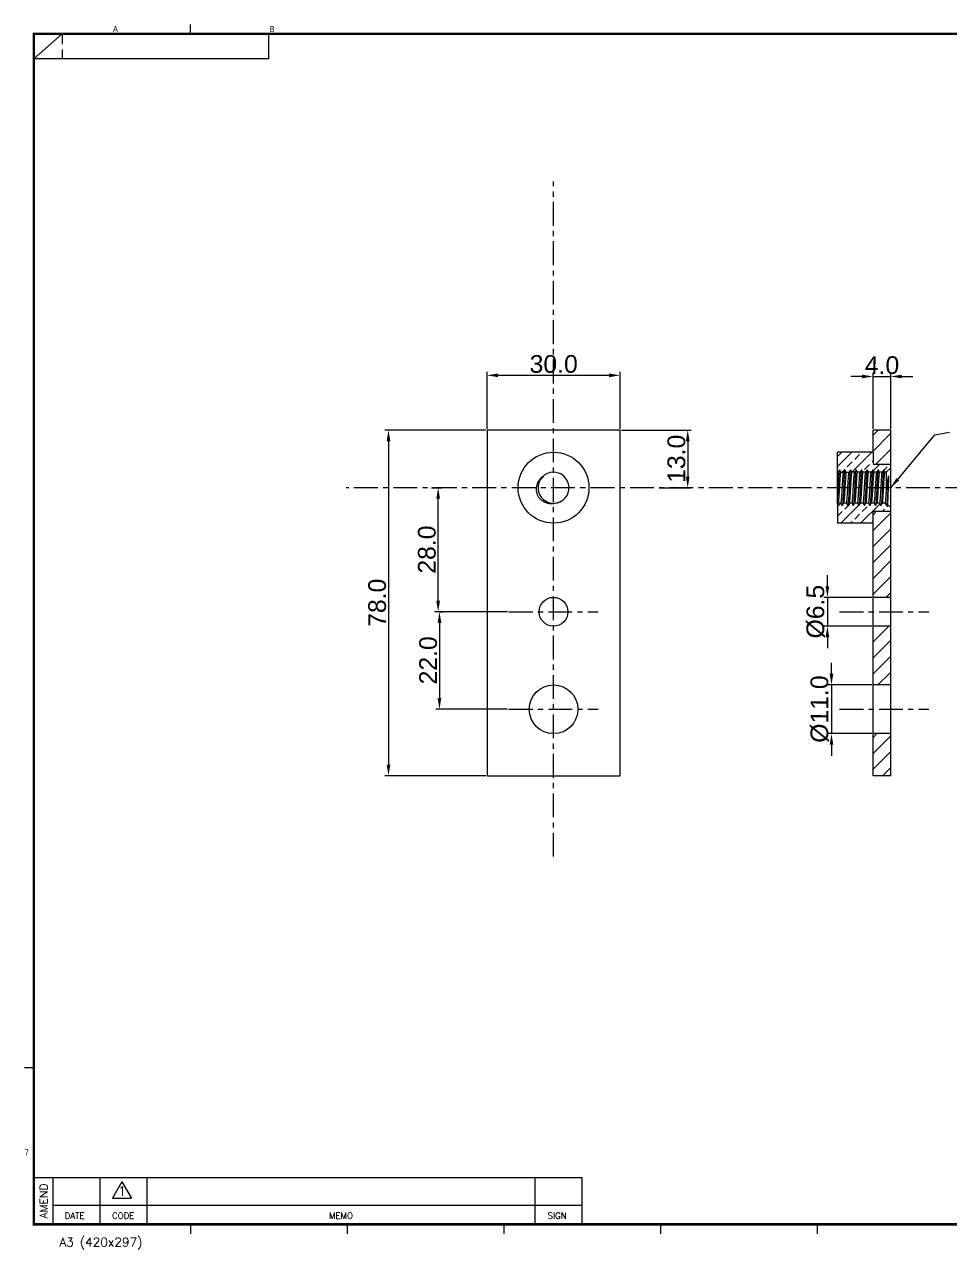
# Model space of a CAD drawing. Extents: x -425 to 6552, y -3049 to 3105.
# Drawn here: x 4865.2 to 5074.2, y -2554.1 to -2277.6 of the extents above; entities that cross this region are included whole.
import ezdxf
from ezdxf.enums import TextEntityAlignment as Align

# ---------------------------------------------------------------- set-up
doc = ezdxf.new("R2010")
doc.units = 0
doc.header["$PDMODE"] = 3
doc.header["$PDSIZE"] = 1.5
doc.linetypes.add('CENTER', pattern=[17.8, 10.75, -2.35, 2.35, -2.35])
doc.linetypes.add('HIDDEN', pattern=[3.525, 2.35, -1.175])
doc.layers.get('0').update_dxf_attribs({"linetype": 'CONTINUOUS'})
doc.layers.get('DEFPOINTS').update_dxf_attribs({"linetype": 'CONTINUOUS'})
doc.layers.add('3', color=112, linetype='CENTER')
doc.layers.add('DIM', color=1, linetype='CONTINUOUS')
doc.styles.add('OMI-1', font='arial.ttf', dxfattribs={"oblique": 1})
doc.styles.add('SIM', font='simplex')
doc.styles.get("Standard").update_dxf_attribs({"font": 'gulim.ttc', "width": 0.8, "height": 2})
doc.dimstyles.new('1', dxfattribs={"dimtxt": 4, "dimasz": 2.5, "dimexe": 0.8, "dimexo": 0.3, "dimgap": 0.5, "dimtad": 1, "dimtoh": 1, "dimdec": 1, "dimzin": 0, "dimtxsty": 'OMI-1', "dimcen": 0, "dimclrd": 256, "dimclre": 256, "dimclrt": 256, "dimazin": 3, "dimtfac": 0.8, "dimtdec": 1, "dimtix": 1, "dimtmove": 0, "dimatfit": 3, "dimtolj": 1, "dimtzin": 0})

# ---------------------------------------------------------------- blocks, each defined once
blk = doc.blocks.new('*D8402')
at = {"layer": 'DEFPOINTS', "color": 0}
for p in [(4999.57, -2356.83), (4969.57, -2369.2), (4999.57, -2369.2)]:
    blk.add_point(p, dxfattribs=at)
at = {"layer": 'DIM'}
for p, q in [((4969.57, -2368.9), (4969.57, -2356.03)), ((4972.07, -2356.83), (4997.07, -2356.83)), ((4999.57, -2368.9), (4999.57, -2356.03))]:
    blk.add_line(p, q, dxfattribs=at)
for points in [[(4972.07, -2356.42), (4972.07, -2357.25), (4969.57, -2356.83)], [(4997.07, -2357.25), (4997.07, -2356.42), (4999.57, -2356.83)]]:
    blk.add_solid(points, dxfattribs=at)
at = {"layer": 'DIM', "insert": (4984.57, -2354.29), "char_height": 4, "attachment_point": 5, "style": 'OMI-1'}
blk.add_mtext('\\A1;30.0', dxfattribs=at)
blk = doc.blocks.new('*D8403')
at = {"layer": 'DEFPOINTS', "color": 0}
for p in [(4999.57, -2369.2), (5008.08, -2382.2), (5014.85, -2382.2)]:
    blk.add_point(p, dxfattribs=at)
at = {"layer": 'DIM'}
for p, q in [((4999.87, -2369.2), (5015.65, -2369.2)), ((5014.85, -2371.7), (5014.85, -2379.7)), ((5008.38, -2382.2), (5015.65, -2382.2))]:
    blk.add_line(p, q, dxfattribs=at)
for points in [[(5015.27, -2371.7), (5014.43, -2371.7), (5014.85, -2369.2)], [(5014.43, -2379.7), (5015.27, -2379.7), (5014.85, -2382.2)]]:
    blk.add_solid(points, dxfattribs=at)
at = {"layer": 'DIM', "insert": (5012.31, -2375.7), "char_height": 4, "attachment_point": 5, "rotation": 90, "style": 'OMI-1'}
blk.add_mtext('\\A1;13.0', dxfattribs=at)
blk = doc.blocks.new('*D8404')
at = {"layer": 'DEFPOINTS', "color": 0}
for p in [(4969.57, -2369.2), (4947.32, -2447.2), (4969.57, -2447.2)]:
    blk.add_point(p, dxfattribs=at)
at = {"layer": 'DIM'}
for p, q in [((4969.27, -2369.2), (4946.52, -2369.2)), ((4947.32, -2371.7), (4947.32, -2444.7)), ((4969.27, -2447.2), (4946.52, -2447.2))]:
    blk.add_line(p, q, dxfattribs=at)
for points in [[(4947.74, -2371.7), (4946.91, -2371.7), (4947.32, -2369.2)], [(4946.91, -2444.7), (4947.74, -2444.7), (4947.32, -2447.2)]]:
    blk.add_solid(points, dxfattribs=at)
at = {"layer": 'DIM', "insert": (4944.78, -2408.2), "char_height": 4, "attachment_point": 5, "rotation": 90, "style": 'OMI-1'}
blk.add_mtext('\\A1;78.0', dxfattribs=at)
blk = doc.blocks.new('*D8405')
at = {"layer": 'DEFPOINTS', "color": 0}
for p in [(4956.76, -2382.2), (4958.53, -2382.2), (4974.51, -2410.2)]:
    blk.add_point(p, dxfattribs=at)
at = {"layer": 'DIM'}
for p, q in [((4957.06, -2382.2), (4959.33, -2382.2)), ((4958.53, -2407.7), (4958.53, -2384.7)), ((4974.21, -2410.2), (4957.73, -2410.2))]:
    blk.add_line(p, q, dxfattribs=at)
for points in [[(4958.95, -2384.7), (4958.11, -2384.7), (4958.53, -2382.2)], [(4958.11, -2407.7), (4958.95, -2407.7), (4958.53, -2410.2)]]:
    blk.add_solid(points, dxfattribs=at)
at = {"layer": 'DIM', "insert": (4955.99, -2396.2), "char_height": 4, "attachment_point": 5, "rotation": 90, "style": 'OMI-1'}
blk.add_mtext('\\A1;28.0', dxfattribs=at)
blk = doc.blocks.new('*D8406')
at = {"layer": 'DEFPOINTS', "color": 0}
for p in [(4958.53, -2410.2), (4958.82, -2432.2), (4974.51, -2432.2)]:
    blk.add_point(p, dxfattribs=at)
at = {"layer": 'DIM'}
for p, q in [((4958.83, -2410.2), (4959.62, -2410.2)), ((4958.82, -2412.7), (4958.82, -2429.7)), ((4974.21, -2432.2), (4958.02, -2432.2))]:
    blk.add_line(p, q, dxfattribs=at)
for points in [[(4959.24, -2412.7), (4958.41, -2412.7), (4958.82, -2410.2)], [(4958.41, -2429.7), (4959.24, -2429.7), (4958.82, -2432.2)]]:
    blk.add_solid(points, dxfattribs=at)
at = {"layer": 'DIM', "insert": (4956.28, -2421.2), "char_height": 4, "attachment_point": 5, "rotation": 90, "style": 'OMI-1'}
blk.add_mtext('\\A1;22.0', dxfattribs=at)
blk = doc.blocks.new('*D8407')
at = {"layer": 'DEFPOINTS', "color": 0}
for p in [(5060.67, -2357.09), (5056.67, -2369.2), (5060.67, -2369.2)]:
    blk.add_point(p, dxfattribs=at)
at = {"layer": 'DIM'}
for p, q in [((5054.17, -2357.09), (5051.67, -2357.09)), ((5056.67, -2368.9), (5056.67, -2356.29)), ((5056.67, -2357.09), (5060.67, -2357.09)), ((5060.67, -2368.9), (5060.67, -2356.29)), ((5063.17, -2357.09), (5065.67, -2357.09))]:
    blk.add_line(p, q, dxfattribs=at)
for points in [[(5054.17, -2357.51), (5054.17, -2356.68), (5056.67, -2357.09)], [(5063.17, -2356.68), (5063.17, -2357.51), (5060.67, -2357.09)]]:
    blk.add_solid(points, dxfattribs=at)
at = {"layer": 'DIM', "insert": (5058.67, -2354.55), "char_height": 4, "attachment_point": 5, "style": 'OMI-1'}
blk.add_mtext('\\A1;4.0', dxfattribs=at)
blk = doc.blocks.new('*D8408')
at = {"layer": 'DEFPOINTS', "color": 0}
for p in [(5056.67, -2406.95), (5046.38, -2413.45), (5056.67, -2413.45)]:
    blk.add_point(p, dxfattribs=at)
at = {"layer": 'DIM'}
for p, q in [((5046.38, -2404.45), (5046.38, -2401.95)), ((5056.37, -2406.95), (5045.58, -2406.95)), ((5046.38, -2406.95), (5046.38, -2413.45)), ((5056.37, -2413.45), (5045.58, -2413.45)), ((5046.38, -2415.95), (5046.38, -2418.45))]:
    blk.add_line(p, q, dxfattribs=at)
for points in [[(5045.96, -2404.45), (5046.79, -2404.45), (5046.38, -2406.95)], [(5046.79, -2415.95), (5045.96, -2415.95), (5046.38, -2413.45)]]:
    blk.add_solid(points, dxfattribs=at)
at = {"layer": 'DIM', "insert": (5043.72, -2410.2), "char_height": 4, "attachment_point": 5, "rotation": 90, "style": 'OMI-1'}
blk.add_mtext('\\A1;\\A1;%%C6.5', dxfattribs=at)
blk = doc.blocks.new('*D8409')
at = {"layer": 'DEFPOINTS', "color": 0}
for p in [(5056.67, -2426.7), (5047.3, -2437.7), (5056.67, -2437.7)]:
    blk.add_point(p, dxfattribs=at)
at = {"layer": 'DIM'}
for p, q in [((5047.3, -2424.2), (5047.3, -2421.7)), ((5056.37, -2426.7), (5046.5, -2426.7)), ((5047.3, -2426.7), (5047.3, -2437.7)), ((5056.37, -2437.7), (5046.5, -2437.7)), ((5047.3, -2440.2), (5047.3, -2442.7))]:
    blk.add_line(p, q, dxfattribs=at)
for points in [[(5046.88, -2424.2), (5047.71, -2424.2), (5047.3, -2426.7)], [(5047.71, -2440.2), (5046.88, -2440.2), (5047.3, -2437.7)]]:
    blk.add_solid(points, dxfattribs=at)
at = {"layer": 'DIM', "insert": (5044.64, -2432.2), "char_height": 4, "attachment_point": 5, "rotation": 90, "style": 'OMI-1'}
blk.add_mtext('\\A1;\\A1;%%C11.0', dxfattribs=at)

msp = doc.modelspace()

# ---------------------------------------------------------------- hatches: boundary and pattern name
at = {"layer": 'DIM'}
h = msp.add_hatch(dxfattribs=at)
h.set_pattern_fill('ANSI31', color=2, scale=0.8)
h.set_pattern_definition([(45, (-0.552, 4.5123), (-1.7960512, 1.7960512), [])])
h.paths.add_polyline_path([(5056.67, -2369.2), (5056.67, -2376.9), (5060.67, -2376.9), (5060.67, -2369.2), (5056.67, -2369.2)], is_closed=False)
h.paths.add_polyline_path([(5060.67, -2447.2), (5060.67, -2437.7), (5056.67, -2437.7), (5056.67, -2447.2), (5060.67, -2447.2)], is_closed=False)
h.paths.add_polyline_path([(5060.67, -2426.7), (5060.67, -2413.45), (5056.67, -2413.45), (5056.67, -2426.7), (5060.67, -2426.7)], is_closed=False)
h.paths.add_polyline_path([(5060.67, -2406.95), (5060.67, -2387.5), (5056.67, -2387.5), (5056.67, -2406.95), (5060.67, -2406.95)], is_closed=False)
h = msp.add_hatch(dxfattribs=at)
h.set_pattern_fill('ANSI33', color=6, scale=0.5)
h.set_pattern_definition([(45, (-0.552, 4.5123), (-2.245064, 2.245064), []), (45, (1.693, 4.5123), (-2.245064, 2.245064), [1.5875, -0.79375])])
h.paths.add_polyline_path([(5050.34, -2378.2), (5050.63, -2378.7), (5051.3, -2378.7), (5051.59, -2378.2), (5051.88, -2378.7), (5052.55, -2378.7), (5052.81, -2378.26), (5052.84, -2378.2), (5053.13, -2378.7), (5053.8, -2378.7), (5054.09, -2378.2), (5054.38, -2378.7), (5055.05, -2378.7), (5055.34, -2378.2), (5055.63, -2378.7), (5056.3, -2378.7), (5056.59, -2378.2), (5056.88, -2378.7), (5057.55, -2378.7), (5057.81, -2378.26), (5057.84, -2378.2), (5058.13, -2378.7), (5058.8, -2378.7), (5059.09, -2378.2), (5059.38, -2378.7), (5059.67, -2378.7), (5060.67, -2377.7), (5060.67, -2376.9), (5056.67, -2376.9), (5056.67, -2374.2), (5048.67, -2374.2), (5048.67, -2378.7), (5048.8, -2378.7), (5049.09, -2378.2), (5049.38, -2378.7), (5050.05, -2378.7), (5050.34, -2378.2)], is_closed=False)
h.paths.add_polyline_path([(5049.72, -2386.2), (5049.43, -2385.7), (5048.75, -2385.7), (5048.67, -2385.84), (5048.67, -2390.2), (5056.67, -2390.2), (5056.67, -2387.5), (5060.67, -2387.5), (5060.67, -2386.7), (5059.88, -2385.91), (5059.72, -2386.2), (5059.43, -2385.7), (5058.75, -2385.7), (5058.5, -2386.14), (5058.47, -2386.2), (5058.18, -2385.7), (5057.5, -2385.7), (5057.25, -2386.14), (5057.22, -2386.2), (5056.93, -2385.7), (5056.25, -2385.7), (5056, -2386.14), (5055.97, -2386.2), (5055.68, -2385.7), (5055, -2385.7), (5054.75, -2386.14), (5054.72, -2386.2), (5054.43, -2385.7), (5053.75, -2385.7), (5053.5, -2386.14), (5053.47, -2386.2), (5053.18, -2385.7), (5052.5, -2385.7), (5052.25, -2386.14), (5052.22, -2386.2), (5051.93, -2385.7), (5051.25, -2385.7), (5051, -2386.14), (5050.97, -2386.2), (5050.68, -2385.7), (5050, -2385.7), (5049.75, -2386.14), (5049.72, -2386.2)], is_closed=False)

# ---------------------------------------------------------------- linework, layer by layer
for p, q in [((4902.66, -2279.76), (4902.66, -2277.64)), ((4867.3, -2285.42), (4873.66, -2279.76)), ((4920.33, -2285.42), (4920.33, -2279.76)), ((4920.33, -2285.42), (4867.3, -2285.42)), ((4867.3, -2513.12), (4865.18, -2513.12)), ((4867.3, -2537.87), (4991.05, -2537.87)), ((4871.54, -2537.87), (4871.54, -2548.48)), ((4882.15, -2537.87), (4882.15, -2548.48)), ((4892.76, -2537.87), (4892.76, -2548.48)), ((4980.44, -2548.48), (4980.44, -2537.87)), ((4991.05, -2548.48), (4991.05, -2537.87)), ((4887.17, -2538.86), (4885.05, -2542.57)), ((4887.17, -2538.86), (4889.29, -2542.57)), ((4885.05, -2542.57), (4889.29, -2542.57)), ((4991.05, -2544.23), (4871.54, -2544.23)), ((4902.66, -2548.48), (4902.66, -2550.6)), ((4938.01, -2548.48), (4938.01, -2550.6)), ((4973.37, -2548.48), (4973.37, -2550.6)), ((5008.73, -2548.48), (5008.73, -2550.6)), ((5044.08, -2548.48), (5044.08, -2550.6))]:
    msp.add_line(p, q)
at = {"linetype": 'HIDDEN'}
msp.add_line((4873.66, -2279.76), (4873.66, -2285.42), dxfattribs=at)
at = {"color": 7, "linetype": 'CONTINUOUS'}
for p, q in [((4969.57, -2369.2), (4969.57, -2447.2)), ((4999.57, -2369.2), (4969.57, -2369.2)), ((4999.57, -2447.2), (4999.57, -2369.2)), ((5056.67, -2374.2), (5056.67, -2369.2)), ((5060.67, -2369.2), (5056.67, -2369.2)), ((5060.67, -2447.2), (5060.67, -2369.2)), ((5056.67, -2447.2), (5056.67, -2390.2)), ((5060.67, -2406.95), (5056.67, -2406.95)), ((5060.67, -2413.45), (5056.67, -2413.45)), ((5060.67, -2426.7), (5056.67, -2426.7)), ((5060.67, -2437.7), (5056.67, -2437.7)), ((4969.57, -2447.2), (4999.57, -2447.2)), ((5060.67, -2447.2), (5056.67, -2447.2))]:
    msp.add_line(p, q, dxfattribs=at)
at = {"color": 4, "linetype": 'CONTINUOUS'}
for p, q in [((5048.67, -2385.78), (5048.67, -2374.2)), ((5056.67, -2374.2), (5048.67, -2374.2)), ((5059.67, -2378.7), (5060.67, -2377.7)), ((5048.67, -2378.7), (5048.8, -2378.7)), ((5049.09, -2378.2), (5048.8, -2378.7)), ((5049.38, -2378.7), (5049.09, -2378.2)), ((5049.38, -2378.7), (5050.05, -2378.7)), ((5050.34, -2378.2), (5050.05, -2378.7)), ((5050.63, -2378.7), (5050.34, -2378.2)), ((5050.63, -2378.7), (5051.3, -2378.7)), ((5051.59, -2378.2), (5051.3, -2378.7)), ((5051.88, -2378.7), (5051.59, -2378.2)), ((5052.55, -2378.7), (5051.88, -2378.7)), ((5052.84, -2378.2), (5052.55, -2378.7)), ((5053.13, -2378.7), (5052.84, -2378.2)), ((5053.8, -2378.7), (5053.13, -2378.7)), ((5054.09, -2378.2), (5053.8, -2378.7)), ((5054.38, -2378.7), (5054.09, -2378.2)), ((5055.05, -2378.7), (5054.38, -2378.7)), ((5055.34, -2378.2), (5055.05, -2378.7)), ((5055.63, -2378.7), (5055.34, -2378.2)), ((5056.3, -2378.7), (5055.63, -2378.7)), ((5056.59, -2378.2), (5056.3, -2378.7)), ((5056.88, -2378.7), (5056.59, -2378.2)), ((5057.55, -2378.7), (5056.88, -2378.7)), ((5057.84, -2378.2), (5057.55, -2378.7)), ((5058.13, -2378.7), (5057.84, -2378.2)), ((5058.8, -2378.7), (5058.13, -2378.7)), ((5059.09, -2378.2), (5058.8, -2378.7)), ((5059.38, -2378.7), (5059.09, -2378.2)), ((5059.67, -2378.7), (5059.38, -2378.7)), ((5059.67, -2378.7), (5059.67, -2383.32)), ((5048.67, -2385.84), (5048.75, -2385.7)), ((5048.67, -2385.84), (5048.67, -2390.2)), ((5049.43, -2385.7), (5048.75, -2385.7)), ((5049.43, -2385.7), (5049.72, -2386.2)), ((5049.72, -2386.2), (5050, -2385.7)), ((5050.68, -2385.7), (5050, -2385.7)), ((5050.68, -2385.7), (5050.97, -2386.2)), ((5050.97, -2386.2), (5051.25, -2385.7)), ((5051.93, -2385.7), (5051.25, -2385.7)), ((5051.93, -2385.7), (5052.22, -2386.2)), ((5052.22, -2386.2), (5052.5, -2385.7)), ((5053.18, -2385.7), (5052.5, -2385.7)), ((5053.18, -2385.7), (5053.47, -2386.2)), ((5053.47, -2386.2), (5053.75, -2385.7)), ((5054.43, -2385.7), (5053.75, -2385.7)), ((5054.43, -2385.7), (5054.72, -2386.2)), ((5054.72, -2386.2), (5055, -2385.7)), ((5055.68, -2385.7), (5055, -2385.7)), ((5055.68, -2385.7), (5055.97, -2386.2)), ((5055.97, -2386.2), (5056.25, -2385.7)), ((5056.93, -2385.7), (5056.25, -2385.7)), ((5056.93, -2385.7), (5057.22, -2386.2)), ((5057.22, -2386.2), (5057.5, -2385.7)), ((5058.18, -2385.7), (5057.5, -2385.7)), ((5058.18, -2385.7), (5058.47, -2386.2)), ((5058.47, -2386.2), (5058.75, -2385.7)), ((5059.43, -2385.7), (5058.75, -2385.7)), ((5059.43, -2385.7), (5059.72, -2386.2)), ((5059.72, -2386.2), (5059.88, -2385.91)), ((5059.79, -2385.89), (5059.79, -2385.9)), ((5059.88, -2385.91), (5060.67, -2386.7)), ((5056.67, -2390.2), (5048.67, -2390.2))]:
    msp.add_line(p, q, dxfattribs=at)
at = {"const_width": 0.566}
msp.add_lwpolyline([(5256.23, -2279.76), (4867.3, -2279.76), (4867.3, -2548.48), (5256.23, -2548.48)], close=True, dxfattribs=at)
at = {"color": 4, "linetype": 'CONTINUOUS'}
msp.add_circle((4984.57, -2382.2), 8, dxfattribs=at)
at = {"color": 7, "linetype": 'CONTINUOUS'}
for centre, radius in [((4984.57, -2410.2), 3.25), ((4984.57, -2432.2), 5.5)]:
    msp.add_circle(centre, radius, dxfattribs=at)
at = {"color": 4, "linetype": 'CONTINUOUS'}
msp.add_arc((4984.57, -2382.2), 3.5, 128.2242, 126.5972, dxfattribs=at)
for points, knots in [([(4981.1, -2384.18), (4981.01, -2383.98), (4980.85, -2383.55), (4980.73, -2382.87), (4980.73, -2382.19), (4980.86, -2381.51), (4981.1, -2380.87), (4981.46, -2380.29), (4981.92, -2379.78), (4982.29, -2379.51), (4982.49, -2379.39)], [0, 0, 0, 0, 0.124998, 0.250029, 0.375025, 0.500029, 0.625031, 0.75002, 0.875019, 1, 1, 1, 1]), ([(5048.99, -2378.67), (5048.98, -2378.81), (5048.95, -2379.15), (5048.89, -2379.96), (5048.83, -2381.15), (5048.76, -2382.65), (5048.7, -2383.68), (5048.67, -2384.18)], [0, 0, 0, 0, 0.080552, 0.183383, 0.438865, 0.72619, 1, 1, 1, 1]), ([(5048.76, -2378.78), (5048.75, -2378.81), (5048.73, -2378.89), (5048.7, -2379.09), (5048.69, -2379.26), (5048.67, -2379.39)], [0, 0, 0, 0, 0.162329, 0.384655, 1, 1, 1, 1]), ([(5048.78, -2378.72), (5048.78, -2378.72), (5048.77, -2378.74), (5048.76, -2378.76), (5048.76, -2378.78)], [0, 0, 0, 0, 0.190525, 1, 1, 1, 1]), ([(5049.38, -2378.7), (5049.37, -2378.7), (5049.36, -2378.72), (5049.35, -2378.74), (5049.34, -2378.78), (5049.32, -2378.85), (5049.3, -2378.96), (5049.28, -2379.1), (5049.26, -2379.34), (5049.22, -2379.7), (5049.19, -2380.19), (5049.15, -2380.76), (5049.11, -2381.38), (5049.08, -2382.03), (5049.04, -2382.69), (5049, -2383.33), (5048.96, -2383.92), (5048.93, -2384.46), (5048.9, -2384.86), (5048.87, -2385.13), (5048.85, -2385.3), (5048.83, -2385.44), (5048.81, -2385.55), (5048.8, -2385.63), (5048.78, -2385.67), (5048.77, -2385.68)], [0, 0, 0, 0, 0.00351, 0.006626, 0.010773, 0.022249, 0.037957, 0.057795, 0.081608, 0.140289, 0.211944, 0.294017, 0.383562, 0.477353, 0.572022, 0.664174, 0.750495, 0.827877, 0.893549, 0.921244, 0.945183, 0.965153, 0.980998, 0.992614, 1, 1, 1, 1]), ([(5049.03, -2378.35), (5049.03, -2378.38), (5049.01, -2378.48), (5049, -2378.58), (5048.99, -2378.67)], [0, 0, 0, 0, 0.201952, 1, 1, 1, 1]), ([(5049.43, -2385.7), (5049.43, -2385.7), (5049.45, -2385.68), (5049.46, -2385.66), (5049.47, -2385.62), (5049.49, -2385.55), (5049.5, -2385.44), (5049.52, -2385.3), (5049.55, -2385.06), (5049.58, -2384.7), (5049.62, -2384.21), (5049.66, -2383.64), (5049.69, -2383.02), (5049.73, -2382.37), (5049.77, -2381.71), (5049.8, -2381.08), (5049.84, -2380.48), (5049.88, -2379.94), (5049.91, -2379.54), (5049.94, -2379.27), (5049.95, -2379.1), (5049.97, -2378.96), (5049.99, -2378.85), (5050.01, -2378.77), (5050.02, -2378.73), (5050.03, -2378.72)], [0, 0, 0, 0, 0.00351, 0.006626, 0.010774, 0.022252, 0.037963, 0.057804, 0.081622, 0.14031, 0.211967, 0.294041, 0.383588, 0.477379, 0.572046, 0.664186, 0.750495, 0.827872, 0.893544, 0.921241, 0.945183, 0.965154, 0.980999, 0.992615, 1, 1, 1, 1]), ([(5050.25, -2378.6), (5050.24, -2378.69), (5050.22, -2378.9), (5050.18, -2379.39), (5050.12, -2380.31), (5050.05, -2381.67), (5049.99, -2383.01), (5049.93, -2384.06), (5049.89, -2384.74), (5049.85, -2385.32), (5049.82, -2385.66), (5049.8, -2385.8)], [0, 0, 0, 0, 0.038688, 0.086378, 0.204936, 0.422483, 0.653517, 0.761428, 0.857847, 0.938543, 1, 1, 1, 1]), ([(5050.63, -2378.7), (5050.62, -2378.7), (5050.61, -2378.72), (5050.6, -2378.74), (5050.59, -2378.78), (5050.57, -2378.85), (5050.55, -2378.96), (5050.53, -2379.1), (5050.51, -2379.34), (5050.47, -2379.7), (5050.44, -2380.19), (5050.4, -2380.76), (5050.36, -2381.38), (5050.33, -2382.03), (5050.29, -2382.69), (5050.25, -2383.33), (5050.21, -2383.92), (5050.18, -2384.46), (5050.15, -2384.86), (5050.12, -2385.13), (5050.1, -2385.3), (5050.08, -2385.44), (5050.06, -2385.55), (5050.05, -2385.63), (5050.03, -2385.67), (5050.02, -2385.68)], [0, 0, 0, 0, 0.00351, 0.006625, 0.010772, 0.022249, 0.037957, 0.057796, 0.081611, 0.140295, 0.211948, 0.294014, 0.383546, 0.477331, 0.571999, 0.664152, 0.750472, 0.827856, 0.893531, 0.921231, 0.945175, 0.965149, 0.980996, 0.992614, 1, 1, 1, 1]), ([(5050.03, -2378.72), (5050.03, -2378.71), (5050.04, -2378.71), (5050.05, -2378.7), (5050.05, -2378.7)], [0, 0, 0, 0, 0.336422, 1, 1, 1, 1]), ([(5050.28, -2378.38), (5050.28, -2378.39), (5050.27, -2378.47), (5050.26, -2378.54), (5050.25, -2378.6)], [0, 0, 0, 0, 0.21481, 1, 1, 1, 1]), ([(5050.31, -2378.26), (5050.3, -2378.26), (5050.29, -2378.3), (5050.29, -2378.35), (5050.28, -2378.38)], [0, 0, 0, 0, 0.200037, 1, 1, 1, 1]), ([(5050.68, -2385.7), (5050.68, -2385.7), (5050.7, -2385.68), (5050.71, -2385.66), (5050.72, -2385.62), (5050.74, -2385.55), (5050.75, -2385.44), (5050.77, -2385.3), (5050.8, -2385.06), (5050.83, -2384.7), (5050.87, -2384.21), (5050.91, -2383.64), (5050.94, -2383.02), (5050.98, -2382.37), (5051.02, -2381.71), (5051.05, -2381.08), (5051.09, -2380.48), (5051.13, -2379.94), (5051.16, -2379.54), (5051.19, -2379.27), (5051.2, -2379.1), (5051.22, -2378.96), (5051.24, -2378.85), (5051.26, -2378.77), (5051.27, -2378.73), (5051.28, -2378.72)], [0, 0, 0, 0, 0.00351, 0.006626, 0.010773, 0.022251, 0.037961, 0.057801, 0.081618, 0.140306, 0.211959, 0.294024, 0.383559, 0.477346, 0.572014, 0.664163, 0.750478, 0.827855, 0.893531, 0.92123, 0.945175, 0.965148, 0.980996, 0.992614, 1, 1, 1, 1]), ([(5051.5, -2378.6), (5051.49, -2378.69), (5051.47, -2378.9), (5051.43, -2379.39), (5051.37, -2380.31), (5051.3, -2381.67), (5051.24, -2383.01), (5051.18, -2384.06), (5051.14, -2384.74), (5051.1, -2385.32), (5051.07, -2385.66), (5051.05, -2385.8)], [0, 0, 0, 0, 0.038688, 0.086378, 0.204936, 0.422483, 0.653517, 0.761428, 0.857847, 0.938543, 1, 1, 1, 1]), ([(5051.88, -2378.7), (5051.87, -2378.7), (5051.86, -2378.72), (5051.85, -2378.74), (5051.84, -2378.78), (5051.82, -2378.85), (5051.8, -2378.96), (5051.78, -2379.1), (5051.76, -2379.34), (5051.72, -2379.7), (5051.69, -2380.19), (5051.65, -2380.76), (5051.61, -2381.38), (5051.58, -2382.03), (5051.54, -2382.69), (5051.5, -2383.33), (5051.46, -2383.92), (5051.43, -2384.46), (5051.4, -2384.86), (5051.37, -2385.13), (5051.35, -2385.3), (5051.33, -2385.44), (5051.31, -2385.55), (5051.3, -2385.63), (5051.28, -2385.67), (5051.27, -2385.68)], [0, 0, 0, 0, 0.003511, 0.006626, 0.010774, 0.022252, 0.037963, 0.057804, 0.081623, 0.140311, 0.211965, 0.294033, 0.383575, 0.477365, 0.572032, 0.664175, 0.750484, 0.827861, 0.893536, 0.921234, 0.945178, 0.965151, 0.980997, 0.992614, 1, 1, 1, 1]), ([(5051.28, -2378.72), (5051.28, -2378.71), (5051.29, -2378.71), (5051.3, -2378.7), (5051.3, -2378.7)], [0, 0, 0, 0, 0.336435, 1, 1, 1, 1]), ([(5051.53, -2378.38), (5051.53, -2378.39), (5051.52, -2378.47), (5051.51, -2378.54), (5051.5, -2378.6)], [0, 0, 0, 0, 0.21481, 1, 1, 1, 1]), ([(5051.56, -2378.26), (5051.55, -2378.26), (5051.54, -2378.3), (5051.54, -2378.35), (5051.53, -2378.38)], [0, 0, 0, 0, 0.200037, 1, 1, 1, 1]), ([(5051.99, -2385.55), (5052, -2385.48), (5052.02, -2385.3), (5052.06, -2384.98), (5052.09, -2384.59), (5052.12, -2384.12), (5052.16, -2383.6), (5052.19, -2383.04), (5052.22, -2382.45), (5052.26, -2381.86), (5052.29, -2381.28), (5052.33, -2380.72), (5052.36, -2380.2), (5052.39, -2379.75), (5052.42, -2379.41), (5052.45, -2379.18), (5052.46, -2379.04), (5052.48, -2378.93), (5052.5, -2378.83), (5052.51, -2378.77), (5052.52, -2378.73), (5052.53, -2378.72)], [0, 0, 0, 0, 0.03292, 0.079154, 0.137377, 0.205923, 0.28279, 0.365726, 0.452296, 0.539967, 0.626172, 0.708381, 0.784175, 0.851336, 0.90791, 0.931704, 0.952272, 0.969464, 0.983181, 0.993354, 1, 1, 1, 1]), ([(5052.75, -2378.58), (5052.74, -2378.67), (5052.72, -2378.87), (5052.68, -2379.37), (5052.64, -2380.11), (5052.58, -2381.11), (5052.53, -2382.19), (5052.47, -2383.28), (5052.42, -2384.28), (5052.37, -2385.03), (5052.33, -2385.52), (5052.31, -2385.73), (5052.3, -2385.82)], [0, 0, 0, 0, 0.03814, 0.08545, 0.203711, 0.345469, 0.499502, 0.653604, 0.795563, 0.914141, 0.96164, 1, 1, 1, 1]), ([(5052.53, -2378.72), (5052.53, -2378.71), (5052.54, -2378.71), (5052.55, -2378.7), (5052.55, -2378.7)], [0, 0, 0, 0, 0.336414, 1, 1, 1, 1]), ([(5053.13, -2378.7), (5053.12, -2378.7), (5053.11, -2378.71), (5053.1, -2378.73), (5053.09, -2378.77), (5053.07, -2378.83), (5053.06, -2378.93), (5053.04, -2379.05), (5053.01, -2379.26), (5052.98, -2379.58), (5052.95, -2380.02), (5052.91, -2380.53), (5052.88, -2381.09), (5052.85, -2381.69), (5052.81, -2382.31), (5052.78, -2382.92), (5052.74, -2383.5), (5052.71, -2384.05), (5052.67, -2384.54), (5052.64, -2384.96), (5052.6, -2385.28), (5052.58, -2385.47), (5052.56, -2385.55)], [0, 0, 0, 0, 0.003263, 0.006082, 0.009814, 0.020111, 0.034197, 0.051998, 0.073401, 0.126325, 0.191352, 0.266466, 0.349308, 0.437267, 0.527573, 0.617389, 0.703895, 0.784369, 0.856282, 0.91738, 0.96578, 1, 1, 1, 1]), ([(5052.78, -2378.37), (5052.78, -2378.38), (5052.77, -2378.45), (5052.76, -2378.52), (5052.75, -2378.58)], [0, 0, 0, 0, 0.214766, 1, 1, 1, 1]), ([(5052.81, -2378.26), (5052.8, -2378.26), (5052.79, -2378.3), (5052.79, -2378.34), (5052.78, -2378.37)], [0, 0, 0, 0, 0.201832, 1, 1, 1, 1]), ([(5053.18, -2385.7), (5053.18, -2385.7), (5053.2, -2385.68), (5053.21, -2385.66), (5053.22, -2385.62), (5053.24, -2385.55), (5053.25, -2385.44), (5053.27, -2385.3), (5053.3, -2385.06), (5053.33, -2384.7), (5053.37, -2384.21), (5053.41, -2383.64), (5053.44, -2383.02), (5053.48, -2382.37), (5053.52, -2381.71), (5053.55, -2381.08), (5053.59, -2380.48), (5053.63, -2379.94), (5053.66, -2379.54), (5053.69, -2379.27), (5053.7, -2379.1), (5053.72, -2378.96), (5053.74, -2378.85), (5053.76, -2378.77), (5053.77, -2378.73), (5053.78, -2378.72)], [0, 0, 0, 0, 0.00351, 0.006626, 0.010773, 0.02225, 0.03796, 0.057798, 0.081612, 0.140294, 0.211949, 0.294024, 0.383571, 0.477364, 0.572031, 0.664179, 0.750497, 0.827878, 0.89355, 0.921245, 0.945185, 0.965155, 0.980999, 0.992615, 1, 1, 1, 1]), ([(5054, -2378.6), (5053.99, -2378.69), (5053.97, -2378.9), (5053.93, -2379.39), (5053.87, -2380.31), (5053.8, -2381.67), (5053.74, -2383.01), (5053.68, -2384.06), (5053.64, -2384.74), (5053.6, -2385.32), (5053.57, -2385.66), (5053.55, -2385.8)], [0, 0, 0, 0, 0.038688, 0.086378, 0.204936, 0.422483, 0.653517, 0.761428, 0.857847, 0.938543, 1, 1, 1, 1]), ([(5054.38, -2378.7), (5054.37, -2378.7), (5054.36, -2378.72), (5054.35, -2378.74), (5054.34, -2378.78), (5054.32, -2378.85), (5054.3, -2378.96), (5054.28, -2379.1), (5054.26, -2379.34), (5054.22, -2379.7), (5054.19, -2380.19), (5054.15, -2380.76), (5054.11, -2381.38), (5054.08, -2382.03), (5054.04, -2382.69), (5054, -2383.33), (5053.96, -2383.92), (5053.93, -2384.46), (5053.9, -2384.86), (5053.87, -2385.13), (5053.85, -2385.3), (5053.83, -2385.44), (5053.81, -2385.55), (5053.8, -2385.63), (5053.78, -2385.67), (5053.77, -2385.68)], [0, 0, 0, 0, 0.00351, 0.006626, 0.010773, 0.02225, 0.037958, 0.057796, 0.08161, 0.140294, 0.211946, 0.29401, 0.383547, 0.477334, 0.572005, 0.66416, 0.750483, 0.827868, 0.893543, 0.921239, 0.94518, 0.965151, 0.980997, 0.992614, 1, 1, 1, 1]), ([(5053.78, -2378.72), (5053.78, -2378.71), (5053.79, -2378.71), (5053.8, -2378.7), (5053.8, -2378.7)], [0, 0, 0, 0, 0.336426, 1, 1, 1, 1]), ([(5054.03, -2378.38), (5054.03, -2378.39), (5054.02, -2378.47), (5054.01, -2378.54), (5054, -2378.6)], [0, 0, 0, 0, 0.21481, 1, 1, 1, 1]), ([(5054.06, -2378.26), (5054.05, -2378.26), (5054.04, -2378.3), (5054.04, -2378.35), (5054.03, -2378.38)], [0, 0, 0, 0, 0.200037, 1, 1, 1, 1]), ([(5054.43, -2385.7), (5054.43, -2385.7), (5054.45, -2385.68), (5054.46, -2385.66), (5054.47, -2385.62), (5054.49, -2385.55), (5054.5, -2385.44), (5054.52, -2385.3), (5054.55, -2385.06), (5054.58, -2384.7), (5054.62, -2384.21), (5054.66, -2383.64), (5054.69, -2383.02), (5054.73, -2382.37), (5054.77, -2381.71), (5054.8, -2381.08), (5054.84, -2380.48), (5054.88, -2379.94), (5054.91, -2379.54), (5054.94, -2379.27), (5054.95, -2379.1), (5054.97, -2378.96), (5054.99, -2378.85), (5055.01, -2378.77), (5055.02, -2378.73), (5055.03, -2378.72)], [0, 0, 0, 0, 0.003511, 0.006626, 0.010774, 0.022252, 0.037963, 0.057804, 0.081623, 0.140311, 0.211966, 0.294037, 0.383582, 0.477373, 0.57204, 0.664181, 0.75049, 0.827867, 0.89354, 0.921238, 0.945181, 0.965153, 0.980998, 0.992615, 1, 1, 1, 1]), ([(5055.25, -2378.6), (5055.24, -2378.69), (5055.22, -2378.9), (5055.18, -2379.39), (5055.12, -2380.31), (5055.05, -2381.67), (5054.99, -2383.01), (5054.93, -2384.06), (5054.89, -2384.74), (5054.85, -2385.32), (5054.82, -2385.66), (5054.8, -2385.8)], [0, 0, 0, 0, 0.038688, 0.086378, 0.204936, 0.422483, 0.653517, 0.761428, 0.857847, 0.938543, 1, 1, 1, 1]), ([(5055.63, -2378.7), (5055.62, -2378.7), (5055.61, -2378.72), (5055.6, -2378.74), (5055.59, -2378.78), (5055.57, -2378.85), (5055.55, -2378.96), (5055.53, -2379.1), (5055.51, -2379.34), (5055.47, -2379.7), (5055.44, -2380.19), (5055.4, -2380.76), (5055.36, -2381.38), (5055.33, -2382.03), (5055.29, -2382.69), (5055.25, -2383.33), (5055.21, -2383.92), (5055.18, -2384.46), (5055.15, -2384.86), (5055.12, -2385.13), (5055.1, -2385.3), (5055.08, -2385.44), (5055.06, -2385.55), (5055.05, -2385.63), (5055.03, -2385.67), (5055.02, -2385.68)], [0, 0, 0, 0, 0.00351, 0.006625, 0.010773, 0.02225, 0.037959, 0.057798, 0.081614, 0.1403, 0.211953, 0.294019, 0.383551, 0.477337, 0.572006, 0.664157, 0.750475, 0.827856, 0.893531, 0.92123, 0.945175, 0.965149, 0.980996, 0.992614, 1, 1, 1, 1]), ([(5055.03, -2378.72), (5055.03, -2378.71), (5055.04, -2378.71), (5055.05, -2378.7), (5055.05, -2378.7)], [0, 0, 0, 0, 0.336424, 1, 1, 1, 1]), ([(5055.28, -2378.38), (5055.28, -2378.39), (5055.27, -2378.47), (5055.26, -2378.54), (5055.25, -2378.6)], [0, 0, 0, 0, 0.21481, 1, 1, 1, 1]), ([(5055.31, -2378.26), (5055.3, -2378.26), (5055.29, -2378.3), (5055.29, -2378.35), (5055.28, -2378.38)], [0, 0, 0, 0, 0.200037, 1, 1, 1, 1]), ([(5055.68, -2385.7), (5055.68, -2385.7), (5055.7, -2385.68), (5055.71, -2385.66), (5055.72, -2385.62), (5055.74, -2385.55), (5055.75, -2385.44), (5055.77, -2385.3), (5055.8, -2385.06), (5055.83, -2384.7), (5055.87, -2384.21), (5055.91, -2383.64), (5055.94, -2383.02), (5055.98, -2382.37), (5056.02, -2381.71), (5056.05, -2381.08), (5056.09, -2380.48), (5056.13, -2379.94), (5056.16, -2379.54), (5056.19, -2379.27), (5056.2, -2379.1), (5056.22, -2378.96), (5056.24, -2378.85), (5056.26, -2378.77), (5056.27, -2378.73), (5056.28, -2378.72)], [0, 0, 0, 0, 0.00351, 0.006625, 0.010773, 0.02225, 0.037959, 0.057798, 0.081615, 0.140301, 0.211954, 0.294019, 0.383552, 0.477339, 0.572007, 0.664158, 0.750475, 0.827855, 0.893531, 0.92123, 0.945175, 0.965148, 0.980996, 0.992614, 1, 1, 1, 1]), ([(5056.5, -2378.6), (5056.49, -2378.69), (5056.47, -2378.9), (5056.43, -2379.39), (5056.37, -2380.31), (5056.3, -2381.67), (5056.24, -2383.01), (5056.18, -2384.06), (5056.14, -2384.74), (5056.1, -2385.32), (5056.07, -2385.66), (5056.05, -2385.8)], [0, 0, 0, 0, 0.038688, 0.086378, 0.204936, 0.422483, 0.653517, 0.761428, 0.857847, 0.938543, 1, 1, 1, 1]), ([(5056.88, -2378.7), (5056.87, -2378.7), (5056.86, -2378.72), (5056.85, -2378.74), (5056.84, -2378.78), (5056.82, -2378.85), (5056.8, -2378.96), (5056.78, -2379.1), (5056.76, -2379.34), (5056.72, -2379.7), (5056.69, -2380.19), (5056.65, -2380.76), (5056.61, -2381.38), (5056.58, -2382.03), (5056.54, -2382.69), (5056.5, -2383.33), (5056.46, -2383.92), (5056.43, -2384.46), (5056.4, -2384.86), (5056.37, -2385.13), (5056.35, -2385.3), (5056.33, -2385.44), (5056.31, -2385.55), (5056.3, -2385.63), (5056.28, -2385.67), (5056.27, -2385.68)], [0, 0, 0, 0, 0.003511, 0.006626, 0.010774, 0.022252, 0.037963, 0.057804, 0.081623, 0.140311, 0.211966, 0.294037, 0.383581, 0.477372, 0.572039, 0.664181, 0.750489, 0.827866, 0.89354, 0.921237, 0.94518, 0.965152, 0.980998, 0.992615, 1, 1, 1, 1]), ([(5056.28, -2378.72), (5056.28, -2378.71), (5056.29, -2378.71), (5056.3, -2378.7), (5056.3, -2378.7)], [0, 0, 0, 0, 0.336435, 1, 1, 1, 1]), ([(5056.53, -2378.38), (5056.53, -2378.39), (5056.52, -2378.47), (5056.51, -2378.54), (5056.5, -2378.6)], [0, 0, 0, 0, 0.21481, 1, 1, 1, 1]), ([(5056.56, -2378.26), (5056.55, -2378.26), (5056.54, -2378.3), (5056.54, -2378.35), (5056.53, -2378.38)], [0, 0, 0, 0, 0.200037, 1, 1, 1, 1]), ([(5056.93, -2385.7), (5056.93, -2385.7), (5056.95, -2385.68), (5056.96, -2385.66), (5056.97, -2385.62), (5056.99, -2385.55), (5057, -2385.44), (5057.02, -2385.3), (5057.05, -2385.06), (5057.08, -2384.7), (5057.12, -2384.21), (5057.16, -2383.64), (5057.19, -2383.02), (5057.23, -2382.37), (5057.27, -2381.71), (5057.3, -2381.08), (5057.34, -2380.48), (5057.38, -2379.94), (5057.41, -2379.54), (5057.44, -2379.27), (5057.45, -2379.1), (5057.47, -2378.96), (5057.49, -2378.85), (5057.51, -2378.77), (5057.52, -2378.73), (5057.53, -2378.72)], [0, 0, 0, 0, 0.00351, 0.006625, 0.010773, 0.022249, 0.037956, 0.057793, 0.081607, 0.14029, 0.211944, 0.294013, 0.383551, 0.477336, 0.572005, 0.664158, 0.750481, 0.827865, 0.893539, 0.921236, 0.945178, 0.96515, 0.980997, 0.992614, 1, 1, 1, 1]), ([(5057.75, -2378.6), (5057.74, -2378.69), (5057.72, -2378.9), (5057.68, -2379.39), (5057.62, -2380.31), (5057.55, -2381.67), (5057.49, -2383.01), (5057.43, -2384.06), (5057.39, -2384.74), (5057.35, -2385.32), (5057.32, -2385.66), (5057.3, -2385.8)], [0, 0, 0, 0, 0.038688, 0.086378, 0.204936, 0.422483, 0.653517, 0.761428, 0.857847, 0.938543, 1, 1, 1, 1]), ([(5058.13, -2378.7), (5058.12, -2378.7), (5058.11, -2378.72), (5058.1, -2378.74), (5058.09, -2378.78), (5058.07, -2378.85), (5058.05, -2378.96), (5058.03, -2379.1), (5058.01, -2379.34), (5057.97, -2379.7), (5057.94, -2380.19), (5057.9, -2380.76), (5057.86, -2381.38), (5057.83, -2382.03), (5057.79, -2382.69), (5057.75, -2383.33), (5057.71, -2383.92), (5057.68, -2384.46), (5057.65, -2384.86), (5057.62, -2385.13), (5057.6, -2385.3), (5057.58, -2385.44), (5057.56, -2385.55), (5057.55, -2385.63), (5057.53, -2385.67), (5057.52, -2385.68)], [0, 0, 0, 0, 0.00351, 0.006626, 0.010773, 0.022251, 0.037962, 0.057801, 0.081617, 0.140302, 0.211958, 0.294034, 0.383582, 0.477375, 0.57204, 0.664184, 0.750498, 0.827878, 0.893549, 0.921245, 0.945185, 0.965156, 0.981, 0.992615, 1, 1, 1, 1]), ([(5057.53, -2378.72), (5057.53, -2378.71), (5057.54, -2378.71), (5057.55, -2378.7), (5057.55, -2378.7)], [0, 0, 0, 0, 0.336433, 1, 1, 1, 1]), ([(5057.78, -2378.38), (5057.78, -2378.39), (5057.77, -2378.47), (5057.76, -2378.54), (5057.75, -2378.6)], [0, 0, 0, 0, 0.21481, 1, 1, 1, 1]), ([(5057.81, -2378.26), (5057.8, -2378.26), (5057.79, -2378.3), (5057.79, -2378.35), (5057.78, -2378.38)], [0, 0, 0, 0, 0.200037, 1, 1, 1, 1]), ([(5058.18, -2385.7), (5058.18, -2385.7), (5058.2, -2385.68), (5058.21, -2385.66), (5058.22, -2385.62), (5058.24, -2385.55), (5058.25, -2385.44), (5058.27, -2385.3), (5058.3, -2385.06), (5058.33, -2384.7), (5058.37, -2384.21), (5058.41, -2383.64), (5058.44, -2383.02), (5058.48, -2382.37), (5058.52, -2381.71), (5058.55, -2381.08), (5058.59, -2380.48), (5058.63, -2379.94), (5058.66, -2379.54), (5058.69, -2379.27), (5058.7, -2379.1), (5058.72, -2378.96), (5058.74, -2378.85), (5058.76, -2378.77), (5058.77, -2378.73), (5058.78, -2378.72)], [0, 0, 0, 0, 0.00351, 0.006626, 0.010773, 0.022251, 0.037961, 0.0578, 0.081614, 0.140298, 0.211954, 0.294029, 0.383577, 0.47737, 0.572036, 0.664181, 0.750497, 0.827878, 0.89355, 0.921246, 0.945185, 0.965156, 0.980999, 0.992615, 1, 1, 1, 1]), ([(5059, -2378.6), (5058.99, -2378.69), (5058.97, -2378.9), (5058.93, -2379.39), (5058.87, -2380.31), (5058.8, -2381.67), (5058.74, -2383.01), (5058.68, -2384.06), (5058.64, -2384.74), (5058.6, -2385.32), (5058.57, -2385.66), (5058.55, -2385.8)], [0, 0, 0, 0, 0.038688, 0.086378, 0.204936, 0.422483, 0.653517, 0.761428, 0.857847, 0.938543, 1, 1, 1, 1]), ([(5058.78, -2378.72), (5058.78, -2378.71), (5058.79, -2378.71), (5058.8, -2378.7), (5058.8, -2378.7)], [0, 0, 0, 0, 0.336425, 1, 1, 1, 1]), ([(5058.8, -2385.61), (5058.81, -2385.58), (5058.82, -2385.52), (5058.85, -2385.35), (5058.88, -2385.08), (5058.91, -2384.68), (5058.95, -2384.2), (5058.98, -2383.66), (5059.02, -2383.06), (5059.05, -2382.44), (5059.09, -2381.81), (5059.12, -2381.2), (5059.16, -2380.61), (5059.19, -2380.08), (5059.23, -2379.62), (5059.26, -2379.29), (5059.29, -2379.07), (5059.3, -2378.94), (5059.32, -2378.84), (5059.34, -2378.77), (5059.35, -2378.73), (5059.36, -2378.71), (5059.37, -2378.7), (5059.38, -2378.7)], [0, 0, 0, 0, 0.012517, 0.028939, 0.073037, 0.130939, 0.200768, 0.280235, 0.36672, 0.457368, 0.549183, 0.639132, 0.724245, 0.801711, 0.868979, 0.923844, 0.946058, 0.964543, 0.979174, 0.989867, 0.993738, 0.996656, 1, 1, 1, 1]), ([(5059.03, -2378.38), (5059.03, -2378.39), (5059.02, -2378.47), (5059.01, -2378.54), (5059, -2378.6)], [0, 0, 0, 0, 0.21481, 1, 1, 1, 1]), ([(5059.06, -2378.26), (5059.05, -2378.26), (5059.04, -2378.3), (5059.04, -2378.35), (5059.03, -2378.38)], [0, 0, 0, 0, 0.200037, 1, 1, 1, 1]), ([(5059.67, -2383.32), (5059.72, -2383), (5059.83, -2382.19), (5059.99, -2380.92), (5060.11, -2379.96), (5060.17, -2379.51)], [0, 0, 0, 0, 0.249865, 0.642176, 1, 1, 1, 1]), ([(5060.17, -2379.51), (5060.16, -2379.77), (5060.12, -2380.32), (5060.08, -2381.19), (5060.03, -2382.12), (5059.99, -2383.05), (5059.94, -2383.94), (5059.89, -2384.72), (5059.85, -2385.36), (5059.81, -2385.74), (5059.79, -2385.89)], [0, 0, 0, 0, 0.121921, 0.260839, 0.408885, 0.557631, 0.698628, 0.823866, 0.926244, 1, 1, 1, 1]), ([(5060.17, -2379.51), (5060.16, -2379.81), (5060.14, -2380.45), (5060.11, -2381.44), (5060.08, -2382.31), (5060.05, -2383.01), (5060.04, -2383.52), (5060.02, -2383.99), (5060, -2384.44), (5059.99, -2384.83), (5059.97, -2385.17), (5059.95, -2385.42), (5059.94, -2385.59), (5059.93, -2385.69), (5059.92, -2385.77), (5059.91, -2385.83), (5059.91, -2385.87), (5059.9, -2385.9), (5059.89, -2385.9)], [0, 0, 0, 0, 0.140165, 0.299266, 0.465831, 0.54806, 0.627503, 0.702628, 0.771968, 0.83415, 0.887923, 0.932193, 0.950469, 0.966042, 0.978827, 0.988766, 0.995817, 1, 1, 1, 1]), ([(5059.43, -2385.7), (5059.43, -2385.7), (5059.44, -2385.69), (5059.45, -2385.68), (5059.46, -2385.65), (5059.48, -2385.6), (5059.5, -2385.49), (5059.52, -2385.3), (5059.55, -2385.02), (5059.58, -2384.67), (5059.61, -2384.26), (5059.64, -2383.8), (5059.66, -2383.48), (5059.67, -2383.32)], [0, 0, 0, 0, 0.007798, 0.014173, 0.022508, 0.045333, 0.076487, 0.163327, 0.28134, 0.427801, 0.599189, 0.791528, 1, 1, 1, 1]), ([(4985.93, -2385.42), (4985.73, -2385.53), (4985.31, -2385.71), (4984.64, -2385.85), (4983.96, -2385.86), (4983.28, -2385.75), (4982.63, -2385.52), (4982.04, -2385.17), (4981.52, -2384.72), (4981.23, -2384.37), (4981.1, -2384.18)], [0, 0, 0, 0, 0.124983, 0.249985, 0.374974, 0.499975, 0.62498, 0.749978, 0.875004, 1, 1, 1, 1]), ([(5048.77, -2385.68), (5048.77, -2385.69), (5048.77, -2385.69), (5048.76, -2385.7), (5048.75, -2385.7)], [0, 0, 0, 0, 0.336427, 1, 1, 1, 1]), ([(5049.77, -2386.02), (5049.77, -2386.03), (5049.77, -2386.08), (5049.76, -2386.12), (5049.75, -2386.14)], [0, 0, 0, 0, 0.30001, 1, 1, 1, 1]), ([(5049.8, -2385.8), (5049.8, -2385.82), (5049.79, -2385.9), (5049.78, -2385.97), (5049.77, -2386.02)], [0, 0, 0, 0, 0.284942, 1, 1, 1, 1]), ([(5050.02, -2385.68), (5050.02, -2385.69), (5050.02, -2385.69), (5050.01, -2385.7), (5050, -2385.7)], [0, 0, 0, 0, 0.336434, 1, 1, 1, 1]), ([(5051.02, -2386.02), (5051.02, -2386.03), (5051.02, -2386.08), (5051.01, -2386.12), (5051, -2386.14)], [0, 0, 0, 0, 0.30001, 1, 1, 1, 1]), ([(5051.05, -2385.8), (5051.05, -2385.82), (5051.04, -2385.9), (5051.03, -2385.97), (5051.02, -2386.02)], [0, 0, 0, 0, 0.284942, 1, 1, 1, 1]), ([(5051.27, -2385.68), (5051.27, -2385.69), (5051.27, -2385.69), (5051.26, -2385.7), (5051.25, -2385.7)], [0, 0, 0, 0, 0.336428, 1, 1, 1, 1]), ([(5051.93, -2385.7), (5051.93, -2385.7), (5051.94, -2385.69), (5051.95, -2385.68), (5051.96, -2385.65), (5051.97, -2385.61), (5051.98, -2385.57), (5051.99, -2385.55)], [0, 0, 0, 0, 0.104935, 0.188725, 0.297692, 0.594992, 1, 1, 1, 1]), ([(5052.27, -2386.03), (5052.27, -2386.04), (5052.26, -2386.08), (5052.26, -2386.12), (5052.25, -2386.14)], [0, 0, 0, 0, 0.297483, 1, 1, 1, 1]), ([(5052.3, -2385.82), (5052.3, -2385.84), (5052.29, -2385.91), (5052.28, -2385.98), (5052.27, -2386.03)], [0, 0, 0, 0, 0.284848, 1, 1, 1, 1]), ([(5052.56, -2385.55), (5052.56, -2385.58), (5052.55, -2385.62), (5052.53, -2385.67), (5052.52, -2385.68)], [0, 0, 0, 0, 0.613474, 1, 1, 1, 1]), ([(5053.52, -2386.02), (5053.52, -2386.03), (5053.52, -2386.08), (5053.51, -2386.12), (5053.5, -2386.14)], [0, 0, 0, 0, 0.30001, 1, 1, 1, 1]), ([(5053.55, -2385.8), (5053.55, -2385.82), (5053.54, -2385.9), (5053.53, -2385.97), (5053.52, -2386.02)], [0, 0, 0, 0, 0.284942, 1, 1, 1, 1]), ([(5053.77, -2385.68), (5053.77, -2385.69), (5053.77, -2385.69), (5053.76, -2385.7), (5053.75, -2385.7)], [0, 0, 0, 0, 0.336432, 1, 1, 1, 1]), ([(5054.77, -2386.02), (5054.77, -2386.03), (5054.77, -2386.08), (5054.76, -2386.12), (5054.75, -2386.14)], [0, 0, 0, 0, 0.30001, 1, 1, 1, 1]), ([(5054.8, -2385.8), (5054.8, -2385.82), (5054.79, -2385.9), (5054.78, -2385.97), (5054.77, -2386.02)], [0, 0, 0, 0, 0.284942, 1, 1, 1, 1]), ([(5055.02, -2385.68), (5055.02, -2385.69), (5055.02, -2385.69), (5055.01, -2385.7), (5055, -2385.7)], [0, 0, 0, 0, 0.336434, 1, 1, 1, 1]), ([(5056.02, -2386.02), (5056.02, -2386.03), (5056.02, -2386.08), (5056.01, -2386.12), (5056, -2386.14)], [0, 0, 0, 0, 0.30001, 1, 1, 1, 1]), ([(5056.05, -2385.8), (5056.05, -2385.82), (5056.04, -2385.9), (5056.03, -2385.97), (5056.02, -2386.02)], [0, 0, 0, 0, 0.284942, 1, 1, 1, 1]), ([(5056.27, -2385.68), (5056.27, -2385.69), (5056.27, -2385.69), (5056.26, -2385.7), (5056.25, -2385.7)], [0, 0, 0, 0, 0.336424, 1, 1, 1, 1]), ([(5057.27, -2386.02), (5057.27, -2386.03), (5057.27, -2386.08), (5057.26, -2386.12), (5057.25, -2386.14)], [0, 0, 0, 0, 0.30001, 1, 1, 1, 1]), ([(5057.3, -2385.8), (5057.3, -2385.82), (5057.29, -2385.9), (5057.28, -2385.97), (5057.27, -2386.02)], [0, 0, 0, 0, 0.284942, 1, 1, 1, 1]), ([(5057.52, -2385.68), (5057.52, -2385.69), (5057.52, -2385.69), (5057.51, -2385.7), (5057.5, -2385.7)], [0, 0, 0, 0, 0.336424, 1, 1, 1, 1]), ([(5058.52, -2386.02), (5058.52, -2386.03), (5058.52, -2386.08), (5058.51, -2386.12), (5058.5, -2386.14)], [0, 0, 0, 0, 0.30001, 1, 1, 1, 1]), ([(5058.55, -2385.8), (5058.55, -2385.82), (5058.54, -2385.9), (5058.53, -2385.97), (5058.52, -2386.02)], [0, 0, 0, 0, 0.284942, 1, 1, 1, 1]), ([(5058.75, -2385.7), (5058.76, -2385.7), (5058.76, -2385.7), (5058.77, -2385.69), (5058.77, -2385.68)], [0, 0, 0, 0, 0.187898, 1, 1, 1, 1]), ([(5058.77, -2385.68), (5058.78, -2385.67), (5058.79, -2385.65), (5058.79, -2385.63), (5058.8, -2385.61)], [0, 0, 0, 0, 0.414206, 1, 1, 1, 1]), ([(5059.79, -2385.9), (5059.79, -2385.91), (5059.78, -2385.96), (5059.78, -2386.01), (5059.77, -2386.04)], [0, 0, 0, 0, 0.279005, 1, 1, 1, 1])]:
    msp.add_open_spline(points, degree=3, knots=knots, dxfattribs=at)
at = {"layer": '3', "linetype": 'CENTER', "ltscale": 0.5}
for p, q in [((4984.57, -2465.46), (4984.57, -2313.11)), ((5078.41, -2382.2), (4937.74, -2382.2)), ((4974.51, -2410.2), (4994.64, -2410.2)), ((5049.12, -2410.2), (5069.24, -2410.2)), ((4974.51, -2432.2), (4994.64, -2432.2)), ((5049.12, -2432.2), (5069.24, -2432.2))]:
    msp.add_line(p, q, dxfattribs=at)
at = {"layer": 'DIM', "color": 4}
for p, q in [((5056.67, -2374.2), (5056.67, -2376.9)), ((5056.67, -2376.9), (5060.67, -2376.9)), ((5056.67, -2390.2), (5056.67, -2387.5)), ((5056.67, -2387.5), (5060.67, -2387.5))]:
    msp.add_line(p, q, dxfattribs=at)

# ---------------------------------------------------------------- texts
at = {"width": 0.85}
for s, p in [('A', (4885.15, -2279.36)), ('B', (4920.51, -2279.36)), ('7', (4865.22, -2532.98))]:
    msp.add_text(s, height=1.41, dxfattribs=at).set_placement(p)
at = {"style": 'SIM'}
msp.add_text('AMEND', height=1.768, rotation=90, dxfattribs=at).set_placement((4870.39, -2543.21), align=Align.CENTER)
for s, height, p in [('1', 2.12, (4887.17, -2540.98)), ('DATE', 1.414, (4876.49, -2546.51)), ('CODE', 1.414, (4887.45, -2546.51)), ('MEMO', 1.414, (4936.6, -2546.51)), ('SIGN', 1.414, (4985.39, -2546.51))]:
    msp.add_text(s, height=height, dxfattribs=at).set_placement(p, align=Align.MIDDLE)
msp.add_text('A3 (420x297)', height=2, dxfattribs=at).set_placement((4873.03, -2553.48))

# ---------------------------------------------------------------- dimensions: what is measured, and where the dimension line sits
at = {"layer": 'DIM'}
for base, p1, p2, picture, middle in [((4999.57, -2356.83), (4969.57, -2369.2), (4999.57, -2369.2), '*D8402', (4984.57, -2354.29)), ((5060.67, -2357.09), (5056.67, -2369.2), (5060.67, -2369.2), '*D8407', (5058.67, -2354.55))]:
    dim = msp.add_linear_dim(base=base, p1=p1, p2=p2, dimstyle='1', dxfattribs=at)
    dim.commit()
    dim.dimension.update_dxf_attribs({"geometry": picture, "text_midpoint": middle})
for base, p1, p2, picture, middle in [((4947.32, -2447.2), (4969.57, -2369.2), (4969.57, -2447.2), '*D8404', (4944.78, -2408.2)), ((5014.85, -2382.2), (4999.57, -2369.2), (5008.08, -2382.2), '*D8403', (5012.31, -2375.7)), ((4958.53, -2382.2), (4974.51, -2410.2), (4956.76, -2382.2), '*D8405', (4955.99, -2396.2)), ((4958.82, -2432.2), (4958.53, -2410.2), (4974.51, -2432.2), '*D8406', (4956.28, -2421.2))]:
    dim = msp.add_linear_dim(base=base, p1=p1, p2=p2, angle=90, dimstyle='1', dxfattribs=at)
    dim.commit()
    dim.dimension.update_dxf_attribs({"geometry": picture, "text_midpoint": middle})
for base, p1, p2, picture, middle in [((5046.38, -2413.45), (5056.67, -2406.95), (5056.67, -2413.45), '*D8408', (5043.72, -2410.2)), ((5047.3, -2437.7), (5056.67, -2426.7), (5056.67, -2437.7), '*D8409', (5044.64, -2432.2))]:
    dim = msp.add_linear_dim(base=base, p1=p1, p2=p2, angle=90, text='\\A1;%%C<>', dimstyle='1', override={"dimtxsty": 'OMI-1'}, dxfattribs=at)
    dim.commit()
    dim.dimension.update_dxf_attribs({"geometry": picture, "text_midpoint": middle})

# ---------------------------------------------------------------- leaders
msp.add_leader([(5060.67, -2382.2), (5070.64, -2370.23), (5073.95, -2369.68)], dimstyle='1', override={"dimgap": 0.5, "dimtad": 0}, dxfattribs=at)

doc.saveas('drawing.dxf')
